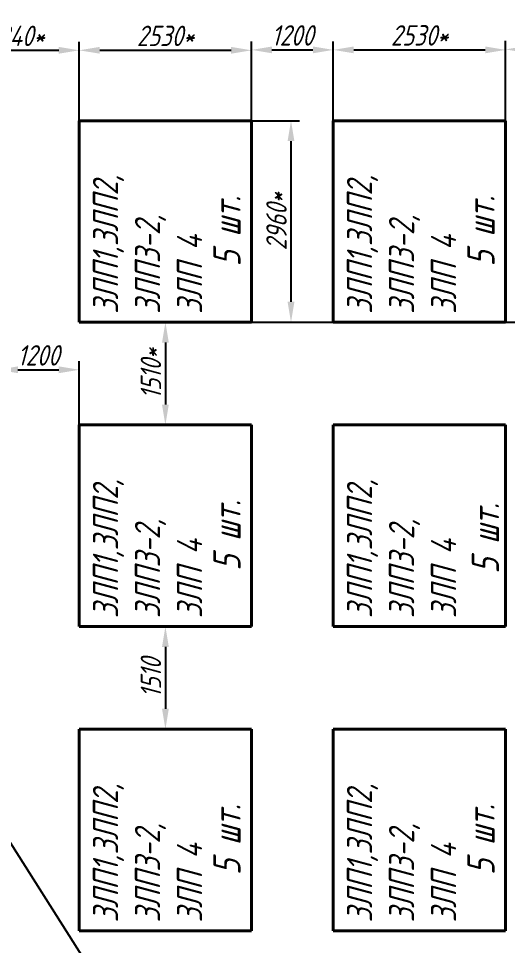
# Model space of a CAD drawing. Header units: millimetres. Extents: x -80926 to 207199, y -554506 to -32322.
# Drawn here: x 34230 to 41408, y -322371 to -308752 of the extents above; entities that cross this region are included whole.
import ezdxf

# ---------------------------------------------------------------- set-up
doc = ezdxf.new("R2010")
doc.units = ezdxf.units.MM
doc.layers.add('DIM', color=5, linetype='Continuous', lineweight=15)
doc.layers.add('KORP', color=200, linetype='Continuous', lineweight=40)
doc.styles.add('GOST 2.304', font='CS_Gost2304.shx', dxfattribs={"oblique": 15})
doc.dimstyles.new('GOST', dxfattribs={"dimscale": 0, "dimtxt": 3, "dimasz": 3, "dimexe": 1.25, "dimexo": 0, "dimtad": 1, "dimtoh": 1, "dimdec": 3, "dimtxsty": 'GOST 2.304', "dimcen": 5, "dimadec": 3, "dimazin": 2, "dimtfac": 0.75, "dimtdec": 4, "dimtmove": 1, "dimatfit": 3, "dimfxl": 0, "dimtolj": 1, "dimarcsym": 0})

# ---------------------------------------------------------------- blocks, each defined once
blk = doc.blocks.new('*D264')
at = {"layer": 'Defpoints', "color": 0, "ltscale": 100}
for p in [(35121, -309219), (33283, -310138), (35121, -310254)]:
    blk.add_point(p, dxfattribs=at)
at = {"layer": 'DIM', "color": 0, "lineweight": -2, "ltscale": 100}
for p, q in [((33283, -310138), (33283, -309094)), ((35121, -310254), (35121, -309094)), ((33583, -309219), (34821, -309219))]:
    blk.add_line(p, q, dxfattribs=at)
at = {"layer": 'DIM', "color": 0, "ltscale": 100}
for points in [[(33583, -309169), (33583, -309269), (33283, -309219)], [(34821, -309169), (34821, -309269), (35121, -309219)]]:
    blk.add_solid(points, dxfattribs=at)
at = {"layer": 'DIM', "color": 0, "ltscale": 100, "insert": (34202, -309007), "char_height": 300, "attachment_point": 5, "style": 'GOST 2.304'}
blk.add_mtext('\\A1;1840*', dxfattribs=at)
blk = doc.blocks.new('*D265')
at = {"layer": 'Defpoints', "color": 0, "ltscale": 100}
for p in [(35121, -313913), (35121, -314724), (33921, -314784)]:
    blk.add_point(p, dxfattribs=at)
at = {"layer": 'DIM', "color": 0, "lineweight": -2, "ltscale": 100}
for p, q in [((33921, -314784), (33921, -313788)), ((35121, -314724), (35121, -313788)), ((34221, -313913), (34821, -313913))]:
    blk.add_line(p, q, dxfattribs=at)
at = {"layer": 'DIM', "color": 0, "ltscale": 100}
for points in [[(34221, -313863), (34221, -313963), (33921, -313913)], [(34821, -313863), (34821, -313963), (35121, -313913)]]:
    blk.add_solid(points, dxfattribs=at)
at = {"layer": 'DIM', "color": 0, "ltscale": 100, "insert": (34521, -313701), "char_height": 300, "attachment_point": 5, "style": 'GOST 2.304'}
blk.add_mtext('\\A1;1200', dxfattribs=at)
blk = doc.blocks.new('*D266')
at = {"layer": 'Defpoints', "color": 0, "ltscale": 100}
for p in [(37651, -309219), (35121, -310254), (37651, -310254)]:
    blk.add_point(p, dxfattribs=at)
at = {"layer": 'DIM', "color": 0, "lineweight": -2, "ltscale": 100}
for p, q in [((35121, -310254), (35121, -309094)), ((37651, -310254), (37651, -309094)), ((35421, -309219), (37351, -309219))]:
    blk.add_line(p, q, dxfattribs=at)
at = {"layer": 'DIM', "color": 0, "ltscale": 100}
for points in [[(35421, -309169), (35421, -309269), (35121, -309219)], [(37351, -309169), (37351, -309269), (37651, -309219)]]:
    blk.add_solid(points, dxfattribs=at)
at = {"layer": 'DIM', "color": 0, "ltscale": 100, "insert": (36386, -309007), "char_height": 300, "attachment_point": 5, "style": 'GOST 2.304'}
blk.add_mtext('\\A1;2530*', dxfattribs=at)
blk = doc.blocks.new('*D267')
at = {"layer": 'Defpoints', "color": 0, "ltscale": 100}
for p in [(38851, -309213), (37651, -310254), (38851, -310254)]:
    blk.add_point(p, dxfattribs=at)
at = {"layer": 'DIM', "color": 0, "lineweight": -2, "ltscale": 100}
for p, q in [((37651, -310254), (37651, -309088)), ((38851, -310254), (38851, -309088)), ((37951, -309213), (38551, -309213))]:
    blk.add_line(p, q, dxfattribs=at)
at = {"layer": 'DIM', "color": 0, "ltscale": 100}
for points in [[(37951, -309163), (37951, -309263), (37651, -309213)], [(38551, -309163), (38551, -309263), (38851, -309213)]]:
    blk.add_solid(points, dxfattribs=at)
at = {"layer": 'DIM', "color": 0, "ltscale": 100, "insert": (38251, -309000), "char_height": 300, "attachment_point": 5, "style": 'GOST 2.304'}
blk.add_mtext('\\A1;1200', dxfattribs=at)
blk = doc.blocks.new('*D268')
at = {"layer": 'Defpoints', "color": 0, "ltscale": 100}
for p in [(41381, -309213), (38851, -310254), (41381, -310254)]:
    blk.add_point(p, dxfattribs=at)
at = {"layer": 'DIM', "color": 0, "lineweight": -2, "ltscale": 100}
for p, q in [((38851, -310254), (38851, -309088)), ((41381, -310254), (41381, -309088)), ((39151, -309213), (41081, -309213))]:
    blk.add_line(p, q, dxfattribs=at)
at = {"layer": 'DIM', "color": 0, "ltscale": 100}
for points in [[(39151, -309163), (39151, -309263), (38851, -309213)], [(41081, -309163), (41081, -309263), (41381, -309213)]]:
    blk.add_solid(points, dxfattribs=at)
at = {"layer": 'DIM', "color": 0, "ltscale": 100, "insert": (40116, -309000), "char_height": 300, "attachment_point": 5, "style": 'GOST 2.304'}
blk.add_mtext('\\A1;2530*', dxfattribs=at)
blk = doc.blocks.new('*D269')
at = {"layer": 'Defpoints', "color": 0, "ltscale": 100}
for p in [(42581, -309206), (41381, -310254), (42581, -310254)]:
    blk.add_point(p, dxfattribs=at)
at = {"layer": 'DIM', "color": 0, "lineweight": -2, "ltscale": 100}
for p, q in [((41381, -310254), (41381, -309081)), ((42581, -310254), (42581, -309081)), ((41681, -309206), (42281, -309206))]:
    blk.add_line(p, q, dxfattribs=at)
at = {"layer": 'DIM', "color": 0, "ltscale": 100}
for points in [[(41681, -309156), (41681, -309256), (41381, -309206)], [(42281, -309156), (42281, -309256), (42581, -309206)]]:
    blk.add_solid(points, dxfattribs=at)
at = {"layer": 'DIM', "color": 0, "ltscale": 100, "insert": (41981, -308993), "char_height": 300, "attachment_point": 5, "style": 'GOST 2.304'}
blk.add_mtext('\\A1;1200', dxfattribs=at)
blk = doc.blocks.new('*D283')
at = {"layer": 'Defpoints', "color": 0, "ltscale": 100}
for p in [(37651, -310254), (37651, -313214), (38230, -313214)]:
    blk.add_point(p, dxfattribs=at)
at = {"layer": 'DIM', "color": 0, "lineweight": -2, "ltscale": 100}
for p, q in [((37651, -310254), (38355, -310254)), ((38230, -310554), (38230, -312914)), ((37651, -313214), (38355, -313214))]:
    blk.add_line(p, q, dxfattribs=at)
at = {"layer": 'DIM', "color": 0, "ltscale": 100}
for points in [[(38180, -310554), (38280, -310554), (38230, -310254)], [(38180, -312914), (38280, -312914), (38230, -313214)]]:
    blk.add_solid(points, dxfattribs=at)
at = {"layer": 'DIM', "color": 0, "ltscale": 100, "insert": (38017, -311734), "char_height": 300, "attachment_point": 5, "rotation": 90, "style": 'GOST 2.304'}
blk.add_mtext('\\A1;2960*', dxfattribs=at)
blk = doc.blocks.new('*D293')
at = {"layer": 'Defpoints', "color": 0, "ltscale": 100}
for p in [(36386, -313214), (36386, -314724), (36386, -314724)]:
    blk.add_point(p, dxfattribs=at)
at = {"layer": 'DIM', "color": 0, "lineweight": -2, "ltscale": 100}
for p, q in [((36386, -313214), (36261, -313214)), ((36386, -313514), (36386, -314424)), ((36386, -314724), (36261, -314724))]:
    blk.add_line(p, q, dxfattribs=at)
at = {"layer": 'DIM', "color": 0, "ltscale": 100}
for points in [[(36336, -313514), (36436, -313514), (36386, -313214)], [(36336, -314424), (36436, -314424), (36386, -314724)]]:
    blk.add_solid(points, dxfattribs=at)
at = {"layer": 'DIM', "color": 0, "ltscale": 100, "insert": (36173, -313969), "char_height": 300, "attachment_point": 5, "rotation": 90, "style": 'GOST 2.304'}
blk.add_mtext('\\A1;1510*', dxfattribs=at)
blk = doc.blocks.new('*D294')
at = {"layer": 'Defpoints', "color": 0, "ltscale": 100}
for p in [(36386, -317684), (36386, -319194), (36386, -319194)]:
    blk.add_point(p, dxfattribs=at)
at = {"layer": 'DIM', "color": 0, "lineweight": -2, "ltscale": 100}
for p, q in [((36386, -317684), (36261, -317684)), ((36386, -317984), (36386, -318894)), ((36386, -319194), (36261, -319194))]:
    blk.add_line(p, q, dxfattribs=at)
at = {"layer": 'DIM', "color": 0, "ltscale": 100}
for points in [[(36336, -317984), (36436, -317984), (36386, -317684)], [(36336, -318894), (36436, -318894), (36386, -319194)]]:
    blk.add_solid(points, dxfattribs=at)
at = {"layer": 'DIM', "color": 0, "ltscale": 100, "insert": (36173, -318439), "char_height": 300, "attachment_point": 5, "rotation": 90, "style": 'GOST 2.304'}
blk.add_mtext('\\A1;1510', dxfattribs=at)

msp = doc.modelspace()

# ---------------------------------------------------------------- linework, layer by layer
at = {"ltscale": 100}
for p, q in [((37650.6579, -313213.9469), (38850.6579, -313213.9469)), ((41380.6579, -313213.9469), (42580.6579, -313213.9469))]:
    msp.add_line(p, q, dxfattribs=at)
at = {"color": 1, "linetype": 'Continuous', "lineweight": 25, "ltscale": 100}
msp.add_line((37439.7768, -326106.098), (32482.147, -318301.5505), dxfattribs=at)
msp.add_open_spline([(-6391.6721, -304103.9469), (-6539.0869, -304510.5237), (-7593.8484, -311447.1481), (-8990.4567, -314571.8286), (-8967.2601, -329031.0901), (2645.5737, -330696.4969), (16923.3895, -329264.1046), (34735.8984, -329998.1005), (50856.0059, -329836.9321), (72116.3727, -329355.3163), (82007.7686, -330752.1078), (82599.1026, -321086.1843), (82921.1958, -313174.5372), (83700.5195, -306761.4353), (83438.3072, -302457.8576), (81910.1969, -302749.5348), (80198.5862, -302557.446), (79191.758, -302246.4466)], degree=3, knots=[801.6625174448, 801.6625174448, 801.6625174448, 801.6625174448, 2111.8071712127, 11138.3698301209, 23394.6988272199, 31668.3245429155, 50102.1857783468, 67549.1935370648, 85138.7487895182, 97029.3574073722, 117856.6013994624, 126232.1472898463, 136100.3298398128, 142525.9250569345, 147083.6997114652, 148988.7913002833, 149566.3012723248, 149566.3012723248, 149566.3012723248, 149566.3012723248])
at = {"layer": 'KORP'}
for p, q in [((35120.6579, -313213.9469), (35120.6579, -310253.9469)), ((35120.6579, -310253.9469), (37650.6579, -310253.9469)), ((37650.6579, -313213.9469), (37650.6579, -310253.9469)), ((37650.6579, -313213.9469), (37650.6579, -310253.9469)), ((37650.6579, -310253.9469), (37650.6579, -313213.9469)), ((38850.6579, -313213.9469), (38850.6579, -310253.9469)), ((38850.6579, -310253.9469), (41380.6579, -310253.9469)), ((41380.6579, -313213.9469), (41380.6579, -310253.9469)), ((41380.6579, -313213.9469), (41380.6579, -310253.9469)), ((41380.6579, -310253.9469), (41380.6579, -313213.9469)), ((35120.6579, -311297.1919), (35120.6579, -311457.1919)), ((37650.6579, -313213.9469), (35120.6579, -313213.9469)), ((41380.6579, -313213.9469), (38850.6579, -313213.9469)), ((37650.6579, -314723.9469), (35120.6579, -314723.9469)), ((35120.6579, -317683.9469), (35120.6579, -314723.9469)), ((35120.6579, -314723.9469), (37650.6579, -314723.9469)), ((37650.6579, -317683.9469), (37650.6579, -314723.9469)), ((37650.6579, -314723.9469), (37650.6579, -317683.9469)), ((41380.6579, -314723.9469), (38850.6579, -314723.9469)), ((38850.6579, -317683.9469), (38850.6579, -314723.9469)), ((38850.6579, -314723.9469), (41380.6579, -314723.9469)), ((41380.6579, -317683.9469), (41380.6579, -314723.9469)), ((41380.6579, -314723.9469), (41380.6579, -317683.9469)), ((37650.6579, -317683.9469), (35120.6579, -317683.9469)), ((41380.6579, -317683.9469), (38850.6579, -317683.9469)), ((35120.6579, -322153.9469), (35120.6579, -319193.9469)), ((35120.6579, -319193.9469), (37650.6579, -319193.9469)), ((37650.6579, -322153.9469), (37650.6579, -319193.9469)), ((37650.6579, -319193.9469), (37650.6579, -322153.9469)), ((38850.6579, -322153.9469), (38850.6579, -319193.9469)), ((38850.6579, -319193.9469), (41380.6579, -319193.9469)), ((41380.6579, -322153.9469), (41380.6579, -319193.9469)), ((41380.6579, -319193.9469), (41380.6579, -322153.9469)), ((37650.6579, -322153.9469), (35120.6579, -322153.9469)), ((41380.6579, -322153.9469), (38850.6579, -322153.9469))]:
    msp.add_line(p, q, dxfattribs=at)

# ---------------------------------------------------------------- texts
at = {"layer": 'KORP', "attachment_point": 1, "rotation": 90, "style": 'GOST 2.304'}
for s, insert, char_height, width in [('3ЛП1,3ЛП2,\\P3ЛП3-2,\\P3ЛП 4 ', (35321.7516, -313092.5526), 370, 5509.146457), ('3ЛП1,3ЛП2,\\P3ЛП3-2,\\P3ЛП 4 ', (39051.7516, -313092.5526), 370, 5509.146457), ('5 шт.', (37088.7406, -312397.093), 400, 5294.73307), ('5 шт.', (40818.7406, -312397.093), 400, 5294.73307), ('3ЛП1,3ЛП2,\\P3ЛП3-2,\\P3ЛП 4 ', (35321.7516, -317562.5526), 370, 5509.146457), ('3ЛП1,3ЛП2,\\P3ЛП3-2,\\P3ЛП 4 ', (39051.7516, -317562.5526), 370, 5509.146457), ('5 шт.', (37088.7406, -316867.093), 400, 5294.73307), ('5 шт.', (40884.656, -316911.8918), 400, 5509.146457), ('3ЛП1,3ЛП2,\\P3ЛП3-2,\\P3ЛП 4 ', (35321.7516, -322032.5526), 370, 5509.146457), ('3ЛП1,3ЛП2,\\P3ЛП3-2,\\P3ЛП 4 ', (39051.7516, -322032.5526), 370, 5509.146457), ('5 шт.', (37088.7406, -321337.093), 400, 5294.73307), ('5 шт.', (40818.7406, -321337.093), 400, 5294.73307)]:
    msp.add_mtext(s, dxfattribs=dict(at, insert=insert, char_height=char_height, width=width))

# ---------------------------------------------------------------- dimensions: what is measured, and where the dimension line sits
at = {"layer": 'DIM', "ltscale": 100}
for base, p1, p2, text, picture, middle in [((35120.6579, -309219.3245), (33282.6579, -310137.8347), (35120.6579, -310253.9469), '1840*', '*D264', (34201.6579, -309006.8245)), ((37650.6579, -309219.3245), (35120.6579, -310253.9469), (37650.6579, -310253.9469), '2530*', '*D266', (36385.6579, -309006.8245)), ((41380.6579, -309212.591), (38850.6579, -310253.9469), (41380.6579, -310253.9469), '2530*', '*D268', (40115.6579, -309000.091))]:
    dim = msp.add_linear_dim(base=base, p1=p1, p2=p2, text=text, dimstyle='GOST', override={"dimscale": 100, "dimlfac": 1, "dimtxsty": 'GOST 2.304', "dimsah": 1, "dimtolj": 1}, dxfattribs=at)
    dim.commit()
    dim.dimension.update_dxf_attribs({"geometry": picture, "text_midpoint": middle})
for base, p1, p2, picture, middle in [((38850.6579, -309212.591), (37650.6579, -310253.9469), (38850.6579, -310253.9469), '*D267', (38250.6579, -309000.091)), ((42580.6579, -309205.6704), (41380.6579, -310253.9469), (42580.6579, -310253.9469), '*D269', (41980.6579, -308993.1704)), ((35120.6579, -313913.285), (33920.6579, -314783.9469), (35120.6579, -314723.9469), '*D265', (34520.6579, -313700.785))]:
    dim = msp.add_linear_dim(base=base, p1=p1, p2=p2, dimstyle='GOST', override={"dimscale": 100, "dimsah": 1}, dxfattribs=at)
    dim.commit()
    dim.dimension.update_dxf_attribs({"geometry": picture, "text_midpoint": middle})
for base, p1, p2, text, picture, middle in [((38229.8805, -313213.9469), (37650.6579, -310253.9469), (37650.6579, -313213.9469), '2960*', '*D283', (38017.3805, -311733.9469)), ((36385.6579, -314723.9469), (36385.6579, -313213.9469), (36385.6579, -314723.9469), '1510*', '*D293', (36173.1579, -313968.9469))]:
    dim = msp.add_linear_dim(base=base, p1=p1, p2=p2, angle=90, text=text, dimstyle='GOST', override={"dimscale": 100, "dimsah": 1}, dxfattribs=at)
    dim.commit()
    dim.dimension.update_dxf_attribs({"geometry": picture, "text_midpoint": middle})
dim = msp.add_linear_dim(base=(36385.6579, -319193.9469), p1=(36385.6579, -317683.9469), p2=(36385.6579, -319193.9469), angle=90, dimstyle='GOST', override={"dimscale": 100, "dimsah": 1}, dxfattribs=at)
dim.commit()
dim.dimension.update_dxf_attribs({"geometry": '*D294', "text_midpoint": (36173.1579, -318438.9469)})

doc.saveas('drawing.dxf')
